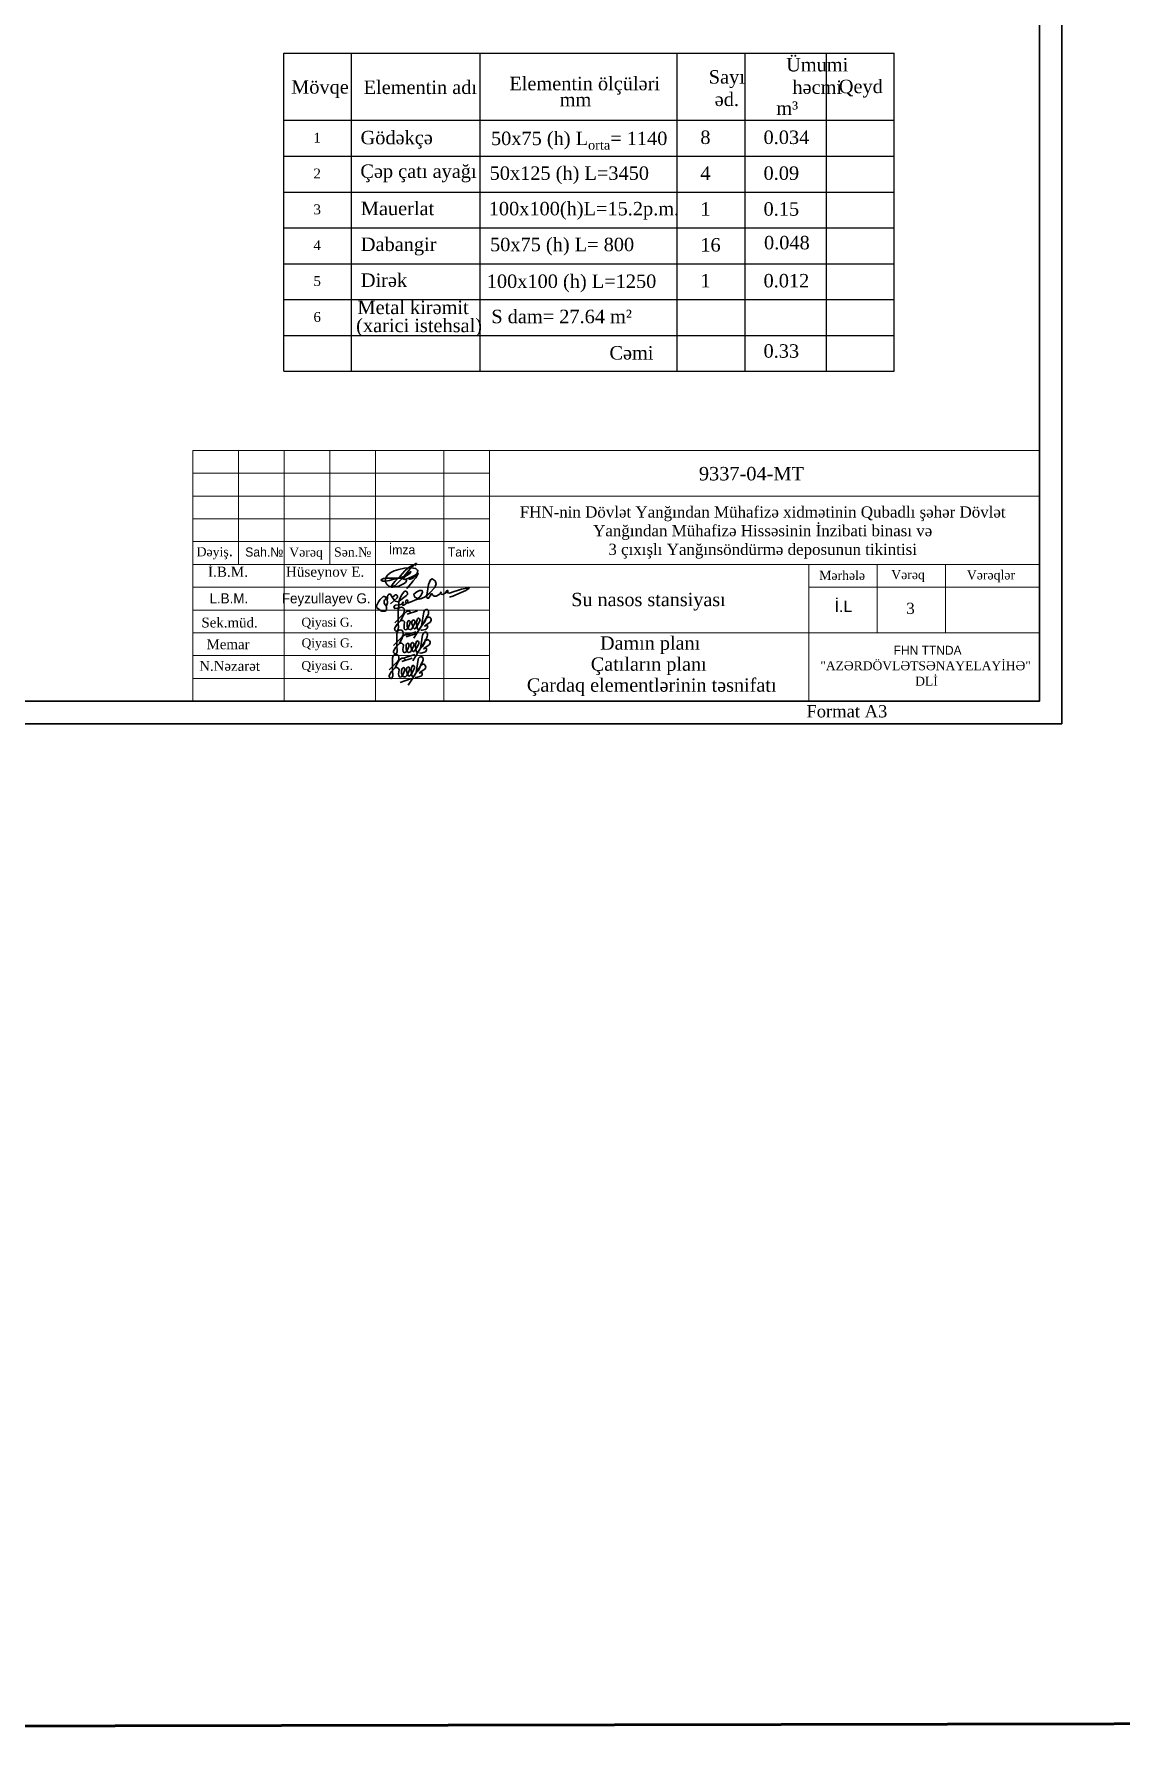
# Model space of a CAD drawing. Header units: millimetres. Extents: x 120281 to 1416367021, y -641565767 to 918373.
# Drawn here: x 561033 to 585265, y 770276 to 808248 of the extents above; entities that cross this region are included whole.
import ezdxf

# ---------------------------------------------------------------- set-up
doc = ezdxf.new("R2010")
doc.units = ezdxf.units.MM
for name, color, linetype, lineweight in [('0_Ном._пера__1', 7, 'Continuous', 35), ('перегородка', 130, 'Continuous', 20), ('перегородка_Ном._пера__1', 7, 'Continuous', 15), ('размер', 90, 'Continuous', 40), ('размер2', 210, 'Continuous', 15), ('размер_Ном._пера__1', 7, 'Continuous', 15)]:
    doc.layers.add(name, color=color, linetype=linetype, lineweight=lineweight)
doc.layers.add('ramka-1', color=7, linetype='Continuous')
doc.styles.get("Standard").update_dxf_attribs({"font": 'arial.ttf'})
doc.styles.add('Times New  Roman', font='times.ttf')
doc.styles.add('Times New Roman', font='times.ttf', dxfattribs={"height": 300})
doc.styles.add('СГЕНЕРИР_СТИЛЬ_2', font='AZLTM.TTF')

msp = doc.modelspace()

# ---------------------------------------------------------------- linework, layer by layer
at = {"color": 244, "lineweight": 53, "true_color": 0x991b1e}
msp.add_lwpolyline([(440324.24024, 839676.9733), (681637.27816, 840160.38253), (681637.27816, 770759.40315), (440324.24024, 770275.99392)], close=True, dxfattribs=at)
at = {"layer": 'ramka-1', "color": 0, "linetype": 'Continuous', "lineweight": 25}
for p, q in [((566599.71801, 800728.23795), (566599.71793, 807824.45428)), ((566599.71794, 807824.45428), (580212.21794, 807824.45439)), ((568112.21782, 800728.23797), (568112.21793, 807824.4543)), ((570978.65015, 800728.238), (570978.65025, 807824.45432)), ((575372.21783, 800728.23805), (575372.21793, 807824.45436)), ((576884.71782, 800728.23806), (576884.71793, 807824.45437)), ((578699.71782, 800728.23808), (578699.71793, 807824.45438)), ((580212.21783, 800728.2381), (580212.21794, 807824.45439)), ((566599.71789, 806324.73795), (580212.21794, 806324.7381)), ((566599.71791, 801527.73795), (580212.21798, 801527.7381)), ((566599.7178, 800728.23795), (580212.21787, 800728.2381))]:
    msp.add_line(p, q, dxfattribs=at)
at = {"layer": 'ramka-1', "color": 1, "linetype": 'Continuous', "lineweight": 25}
for p, q in [((566599.71786, 805525.23795), (580212.21794, 805525.2381)), ((566599.71785, 804725.73795), (580212.21792, 804725.7381)), ((566599.71784, 803926.23795), (580212.21791, 803926.2381)), ((566599.71789, 803126.73795), (580212.21796, 803126.7381)), ((566599.7179, 802327.23795), (580212.21797, 802327.2381))]:
    msp.add_line(p, q, dxfattribs=at)
at = {"layer": 'размер2', "color": 0, "lineweight": 30}
for p, q in [((569074.31655, 795122.60658), (569264.41915, 795312.70918)), ((569125.64665, 795085.71736), (569206.36705, 795166.43776)), ((569148.34927, 795388.41886), (569148.34927, 795224.45555)), ((569148.34927, 795224.45555), (569148.34927, 795068.05977)), ((569148.34927, 795108.41997), (569206.36705, 795166.43776)), ((569206.36705, 795166.43776), (569266.90735, 795290.04087)), ((569352.15017, 795310.48507), (569584.22132, 795386.16045)), ((569418.2581, 795358.14871), (569425.82564, 795330.40107)), ((569491.41097, 795189.14037), (569466.18584, 795163.91525)), ((569607.44654, 795100.85243), (569635.19418, 795163.91525)), ((569667.98684, 795045.35716), (569774.18368, 795221.0474)), ((569720.9596, 795353.10368), (569673.65357, 795062.35735)), ((569715.91458, 795100.85243), (569751.22975, 795153.8252)), ((569751.22975, 795153.8252), (569786.54493, 795257.24821)), ((569867.26533, 795136.16761), (569766.36483, 795070.58228)), ((569774.18368, 795221.0474), (569804.20252, 795239.59062)), ((569049.95493, 794616.25051), (569240.05752, 794806.35311)), ((569077.71892, 795007.51947), (569125.64665, 795085.71736)), ((569123.98764, 794882.06279), (569123.98764, 794718.09948)), ((569182.00543, 794660.08169), (569242.54573, 794783.6848)), ((569284.56494, 795078.14982), (569282.04243, 795032.7446)), ((569282.04243, 795032.7446), (569284.56494, 794987.33937)), ((569292.13248, 795123.55505), (569284.56494, 795078.14982)), ((569284.56494, 794987.33937), (569309.79007, 794959.59173)), ((569309.79007, 794959.59173), (569347.62775, 794969.68178)), ((569317.3576, 794843.55616), (569549.42875, 794919.23153)), ((569327.78855, 794804.129), (569559.8597, 794879.80438)), ((569347.62775, 794969.68178), (569380.42042, 795022.65455)), ((569350.15027, 795110.94248), (569350.15027, 795047.87967)), ((569350.15027, 795047.87967), (569365.47556, 794998.51286)), ((569380.42042, 795022.65455), (569410.69057, 795100.85243)), ((569393.89648, 794851.79264), (569401.46402, 794824.045)), ((569458.6183, 794987.33937), (569493.93348, 795050.40218)), ((569463.66333, 795078.14982), (569479.56653, 795024.74691)), ((569479.56653, 795024.74691), (569504.02353, 794989.86188)), ((569493.93348, 795050.40218), (569524.20363, 795121.03253)), ((569498.9785, 794777.97083), (569584.74393, 794914.18651)), ((569531.77117, 794989.86188), (569567.08634, 795035.26711)), ((569567.08634, 795035.26711), (569607.44654, 795100.85243)), ((569584.74393, 794914.18651), (569667.98684, 795045.35716)), ((569622.27063, 794977.79217), (569667.98684, 795045.35716)), ((569696.59798, 794846.74762), (569649.29195, 794556.00128)), ((569683.12192, 794952.0242), (569652.85177, 794954.54671)), ((569667.98684, 795045.35716), (569715.91458, 795100.85243)), ((569758.79729, 794972.2043), (569683.12192, 794952.0242)), ((569726.86813, 794647.46913), (569762.1833, 794750.89214)), ((569766.36483, 795070.58228), (569738.61719, 795047.87967)), ((569738.61719, 795047.87967), (569801.68, 795060.49223)), ((569053.35729, 794501.1634), (569101.28503, 794579.36129)), ((569101.28503, 794579.36129), (569182.00543, 794660.08169)), ((569123.98764, 794718.09948), (569123.98764, 794561.7037)), ((569123.98764, 794602.0639), (569182.00543, 794660.08169)), ((569260.20332, 794571.79375), (569257.6808, 794526.38853)), ((569257.6808, 794526.38853), (569260.20332, 794480.9833)), ((569267.77085, 794617.19898), (569260.20332, 794571.79375)), ((569260.20332, 794480.9833), (569285.42844, 794453.23567)), ((569285.42844, 794453.23567), (569323.26613, 794463.32572)), ((569292.99598, 794337.20009), (569525.06713, 794412.87547)), ((569323.26613, 794463.32572), (569356.05879, 794516.29848)), ((569325.78864, 794604.58642), (569325.78864, 794541.5236)), ((569325.78864, 794541.5236), (569341.11394, 794492.15679)), ((569356.05879, 794516.29848), (569386.32894, 794594.49637)), ((569434.25668, 794480.9833), (569469.57185, 794544.04612)), ((569439.3017, 794571.79375), (569455.2049, 794518.39084)), ((569467.04934, 794682.7843), (569441.82422, 794657.55918)), ((569455.2049, 794518.39084), (569479.6619, 794483.50582)), ((569469.57185, 794544.04612), (569499.842, 794614.67647)), ((569474.61688, 794271.61477), (569560.3823, 794407.83044)), ((569507.40954, 794483.50582), (569542.72472, 794528.91104)), ((569542.72472, 794528.91104), (569583.08492, 794594.49637)), ((569560.3823, 794407.83044), (569643.62522, 794539.00109)), ((569583.08492, 794594.49637), (569610.83255, 794657.55918)), ((569597.909, 794471.4361), (569643.62522, 794539.00109)), ((569658.76029, 794445.66813), (569628.49014, 794448.19064)), ((569643.62522, 794539.00109), (569749.82205, 794714.69133)), ((569643.62522, 794539.00109), (569691.55295, 794594.49637)), ((569734.43567, 794465.84823), (569658.76029, 794445.66813)), ((569691.55295, 794594.49637), (569726.86813, 794647.46913)), ((569742.0032, 794564.22622), (569714.25557, 794541.5236)), ((569714.25557, 794541.5236), (569777.31838, 794554.13617)), ((569842.9037, 794629.81154), (569742.0032, 794564.22622)), ((569749.82205, 794714.69133), (569779.84089, 794733.23455)), ((568952.52149, 794070.94779), (569142.62408, 794261.05039)), ((568955.92385, 793955.86068), (569003.85159, 794034.05857)), ((569003.85159, 794034.05857), (569084.57199, 794114.77897)), ((569026.5542, 794336.76007), (569026.5542, 794172.79676)), ((569026.5542, 794172.79676), (569026.5542, 794016.40098)), ((569026.5542, 794056.76118), (569084.57199, 794114.77897)), ((569084.57199, 794114.77897), (569145.11229, 794238.38208)), ((569162.76988, 794026.49103), (569160.24736, 793981.08581)), ((569170.33741, 794071.89626), (569162.76988, 794026.49103)), ((569228.3552, 794059.28369), (569228.3552, 793996.22088)), ((569228.3552, 793996.22088), (569243.6805, 793946.85407)), ((569230.35511, 794258.82628), (569462.42626, 794334.50165)), ((569258.62535, 793970.99576), (569288.8955, 794049.19364)), ((569296.46304, 794306.48992), (569304.03057, 794278.74228)), ((569336.82324, 793935.68058), (569372.13841, 793998.74339)), ((569341.86826, 794026.49103), (569357.77146, 793973.08812)), ((569369.6159, 794137.48158), (569344.39077, 794112.25646)), ((569372.13841, 793998.74339), (569402.40856, 794069.37374)), ((569445.29127, 793983.60832), (569485.65147, 794049.19364)), ((569462.94886, 793862.52772), (569546.19177, 793993.69837)), ((569485.65147, 794049.19364), (569513.39911, 794112.25646)), ((569500.47556, 793926.13338), (569546.19177, 793993.69837)), ((569546.19177, 793993.69837), (569652.38861, 794169.38861)), ((569546.19177, 793993.69837), (569594.11951, 794049.19364)), ((569599.16454, 794301.44489), (569551.8585, 794010.69856)), ((569594.11951, 794049.19364), (569629.43469, 794102.16641)), ((569644.56976, 794018.92349), (569616.82212, 793996.22088)), ((569616.82212, 793996.22088), (569679.88494, 794008.83344)), ((569629.43469, 794102.16641), (569664.74986, 794205.58942)), ((569745.47026, 794084.50882), (569644.56976, 794018.92349)), ((569652.38861, 794169.38861), (569682.40745, 794187.93183)), ((569160.24736, 793981.08581), (569162.76988, 793935.68058)), ((569162.76988, 793935.68058), (569187.995, 793907.93294)), ((569187.995, 793907.93294), (569225.83269, 793918.02299)), ((569195.56254, 793791.89737), (569427.63369, 793867.57274)), ((569225.83269, 793918.02299), (569258.62535, 793970.99576)), ((569357.77146, 793973.08812), (569382.22846, 793938.20309)), ((569377.18344, 793726.31204), (569462.94886, 793862.52772)), ((569409.9761, 793938.20309), (569445.29127, 793983.60832)), ((569561.32685, 793900.36541), (569531.0567, 793902.88792)), ((569637.00222, 793920.54551), (569561.32685, 793900.36541))]:
    msp.add_line(p, q, dxfattribs=at)
for points in [[(541946.3337, 822570.10421), (583946.3337, 822570.10421), (583946.3337, 792870.10421), (541946.3337, 792870.10421)], [(543946.3337, 822070.10421), (583446.3337, 822070.10421), (583446.3337, 793370.10421), (543946.3337, 793370.10421)]]:
    msp.add_lwpolyline(points, close=True, dxfattribs=at)
for points in [[(569387.67215, 796108.4741), (569398.76332, 796093.76699), (569415.05566, 796090.48001), (569460.48763, 796107.70353), (569501.71477, 796133.18149), (569538.35406, 796167.54207), (569566.49073, 796206.19993), (569582.95527, 796249.62452), (569586.02684, 796270.79606), (569582.00293, 796292.35452), (569569.18592, 796310.8862), (569543.9843, 796327.17409), (569527.85463, 796333.95075), (569494.25246, 796338.95067), (569423.82635, 796343.553), (569371.49974, 796341.98616), (569294.36074, 796335.1298), (569162.53192, 796311.56271), (569062.37982, 796280.50587), (569018.50521, 796259.70274), (568985.45661, 796239.89663), (568954.07948, 796218.67523), (568921.68818, 796187.62013), (568893.55857, 796151.00008), (568873.93905, 796115.51509), (568868.46152, 796095.3458), (568865.98377, 796073.18269), (568868.79432, 796030.76841), (568880.27224, 796003.32514), (568894.78023, 795975.96658), (568916.67126, 795957.08477), (568944.31993, 795939.53226), (568984.64618, 795922.07772), (569008.27094, 795916.14937), (569037.61848, 795917.06801), (569070.74841, 795918.73261), (569116.56962, 795925.73572), (569164.63952, 795938.59337), (569213.36963, 795957.53897), (569242.97611, 795971.45309), (569286.78308, 795996.19683), (569316.06131, 796020.33788), (569331.0851, 796039.89076), (569337.41663, 796050.29385), (569339.68732, 796056.91243), (569338.60052, 796062.53856), (569329.58998, 796074.44753), (569312.85447, 796085.86571), (569287.26734, 796095.29834), (569238.80737, 796104.44834), (569151.77189, 796111.96335), (569066.18339, 796114.79003), (568967.20896, 796114.5368), (568880.3988, 796112.59501), (568838.21434, 796108.41618), (568822.7038, 796104.99682), (568806.35171, 796099.24745), (568792.57779, 796092.39262), (568783.79963, 796086.49475), (568773.63577, 796079.66585), (568769.49954, 796075.43497), (568766.95083, 796071.01423), (568766.79854, 796068.53224), (568768.93021, 796065.31646), (568777.78389, 796059.7992), (568792.09104, 796054.03807), (568808.35391, 796050.43734), (568827.42443, 796049.46339), (568860.00122, 796049.46339), (568916.30734, 796056.41098), (568955.9406, 796063.553), (568998.88278, 796074.55335), (569092.77722, 796096.60629), (569210.79976, 796130.15384), (569360.98993, 796184.11542), (569368.80247, 796190.53826), (569386.06944, 796204.73376), (569415.61577, 796229.02437), (569426.78214, 796247.14187), (569432.829, 796259.56186), (569432.99665, 796261.71268), (569430.43258, 796261.16354), (569409.97815, 796250.07349), (569389.70672, 796234.22913), (569359.20766, 796205.12496), (569318.30212, 796159.41805), (569269.23049, 796108.94224), (569268.79063, 796105.15577), (569270.81483, 796100.88811), (569279.28093, 796093.37136), (569298.79505, 796088.835), (569340.52637, 796102.49806), (569438.92234, 796137.86699), (569516.63357, 796177.65208), (569558.93879, 796200.94352), (569593.71987, 796217.46113), (569598.16746, 796218.33861), (569600.2456, 796216.72604), (569600.52113, 796212.4427), (569592.61357, 796202.37079), (569542.93195, 796120.00943), (569487.92799, 796053.94662), (569434.74821, 795987.40305), (569341.32186, 795881.20089)], [(569069.8081, 795953.3878), (569050.02591, 795936.01143), (569026.40572, 795920.63869), (569005.39524, 795912.22333), (568998.78319, 795913.09167), (568993.29114, 795916.87139), (568992.17032, 795925.74748), (568997.59349, 795938.91192), (569006.22641, 795954.52003), (569036.72381, 795992.62179), (569086.96605, 796049.76235), (569137.017, 796101.88861), (569191.84791, 796157.94461), (569301.70562, 796280.34017), (569356.20415, 796328.66843), (569390.53873, 796356.44766), (569430.71227, 796382.98862), (569458.07503, 796391.56619), (569474.88026, 796390.10408), (569478.64565, 796381.32728), (569476.0654, 796368.08228)], [(569046.78629, 795903.78664), (569067.28636, 795934.82171), (569106.77895, 795974.59483), (569153.65375, 796015.18228), (569231.49321, 796099.29405), (569310.81533, 796196.64167), (569410.42714, 796314.22717), (569484.28958, 796399.31244), (569522.22605, 796427.72943), (569544.79887, 796439.34162), (569553.35502, 796441.06458), (569557.05609, 796439.28544), (569558.22712, 796434.83727), (569556.36144, 796428.00683), (569545.86907, 796415.04815), (569524.80713, 796396.23863)]]:
    msp.add_lwpolyline(points, dxfattribs=at)
for points in [[(569006.56349, 795698.70263), (569084.28934, 795600.8509), (569149.58209, 795585.79306), (569340.01154, 795729.24382, 1.2496403785), (569267.19816, 795797.49123, 0.0792582279), (569162.97542, 795578.26416), (569162.97542, 795484.57094), (569152.93037, 795449.436), (569075.08139, 795436.05124), (569055.82849, 795475.36893), (569086.80063, 795515.52318), (569211.52636, 795526.39826), (569239.81077, 795533.65995), (569266.73938, 795575.66779), (569257.02555, 795581.89472), (569238.38219, 795552.81163), (569253.60342, 795515.28148), (569276.91966, 795515.28148), (569355.50196, 795571.72698), (569365.48042, 795611.61517), (569350.7753, 795632.08408), (569323.71173, 795612.64127), (569317.68878, 795578.02511), (569333.60599, 795555.99915), (569379.13516, 795567.01213), (569595.19856, 795652.45446), (569665.74893, 795732.19221), (569690.1056, 795801.01847), (569684.89099, 795842.32344), (569629.86508, 795842.32344), (569564.95437, 795811.70005), (569501.28052, 795759.02866), (569514.98087, 795697.94309), (569563.45932, 795665.29391), (569622.36797, 795650.22805), (569669.55883, 795663.70245), (569749.69219, 795699.23921), (569847.44477, 795778.40149), (569964.57931, 795904.72424), (569995.75899, 795988.93942), (569977.21969, 796054.62726), (569911.48954, 796100.94563), (569874.41094, 796080.734), (569827.22008, 795976.30716), (569797.72579, 795781.7701), (569785.10431, 795698.52196), (569802.78196, 795666.39529), (569828.90547, 795666.39529), (569864.29859, 795721.9773), (569895.21785, 795770.53348), (569921.60188, 795737.97821), (569954.46696, 795716.08226), (569999.12978, 795716.08226), (570062.05193, 795748.33612), (570107.44439, 795781.03985), (570101.11058, 795803.194), (570087.91511, 795785.25971), (570110.6113, 795757.83078), (570150.19778, 795751.50101), (570185.03385, 795772.60019), (570259.98423, 795816.90848), (570259.98423, 795836.42522), (570240.9827, 795836.42522), (570210.3692, 795804.77644), (570292.70906, 795782.09482), (570399.72892, 795820.32735), (570472.18308, 795843.4668), (570564.33086, 795866.22429), (570678.29216, 795894.369), (570736.44595, 795894.369), (570704.14124, 795872.04594), (570656.83487, 795839.35651), (570554.2687, 795794.77638), (570366.28269, 795710.49853), (570294.294, 795691.03181)], [(568882.83597, 795497.7752, 0.2027102337), (568910.26088, 795587.87626, -0.0832167747), (568922.30891, 795739.28988, -0.5409747277), (568985.5311, 795750.16538), (569006.56349, 795698.70263)], [(569017.26164, 795685.23436), (569065.86753, 795727.58183, -1.0345011644), (569129.40023, 795676.57131), (568978.44219, 795540.90504)]]:
    msp.add_lwpolyline(points, format="xyb", dxfattribs=at)
msp.add_lwpolyline([(568837.76559, 795590.52794, -0.3006337272), (568873.89714, 795647.26957, 0.2802498133), (568872.21793, 795694.01308, 0.2687793642), (568816.53121, 795704.13144, 0.1221920669), (568666.00251, 795500.03531), (568669.24084, 795464.43597, 0.0999903221), (568787.61403, 795380.65379, 0.2003981025), (568874.06902, 795387.57372, 0.312913754), (568876.69349, 795508.32788, -0.2937938278)], format="xyb", close=True, dxfattribs=at)
for centre, radius, start, end in [((569221.46459, 795392.6635), 73.23843, 34.194780316, 183.322520404), ((569235.07806, 795114.56781), 59.28586, 48.354248895, 118.965367601), ((569152.9991, 795390.7614), 136.03888, 324.987904267, 18.454224902), ((569429.22413, 795217.27329), 177.88158, 114.14697886, 155.853021137), ((569259.7409, 795129.43124), 32.92027, 349.717727088, 63.412375255), ((569463.99215, 795092.73664), 115.28846, 129.596168368, 170.91406904), ((569377.79342, 795341.30284), 43.8312, 22.60247535, 119.130238232), ((569356.38479, 795130.1587), 61.70879, 331.646355483, 56.426131452), ((569552.99624, 795118.44219), 97.99921, 152.353537357, 204.277094013), ((569477.81118, 795140.64388), 50.3673, 337.084908029, 74.334999536), ((569779.28822, 795109.32789), 219.85391, 153.682806812, 198.19180209), ((569605.07615, 795197.30674), 24.74717, 35.97203851, 157.447635113), ((569597.32115, 795180.96796), 41.53506, 335.759871783, 48.017444304), ((569791.03011, 795347.08235), 70.32874, 79.204877164, 175.088496233), ((569688.94384, 795358.81299), 140.85942, 313.859883331, 355.412611437), ((569748.09195, 795356.68314), 81.77203, 353.585205985, 46.671298362), ((569832.16645, 795197.71728), 50.35234, 32.074619035, 123.735866803), ((569817.8137, 795184.87461), 69.41063, 315.434635632, 34.767179446), ((569126.2698, 794982.85077), 54.45854, 153.06487867, 228.706175428), ((569111.43788, 794955.49377), 25.08672, 212.718356066, 320.12897518), ((569197.10297, 794886.30743), 73.23843, 34.194780316, 183.322520404), ((569066.05571, 794987.39507), 80.4998, 323.411127117, 342.220388169), ((569012.08943, 795022.58597), 143.64752, 335.411259858, 18.455329051), ((569128.63747, 794884.40533), 136.03888, 324.987904267, 18.454224902), ((569404.8625, 794710.91722), 177.88158, 114.14697886, 155.853021137), ((569353.43179, 794834.94677), 43.8312, 22.60247535, 119.130238232), ((569411.53642, 795016.48862), 49.44422, 201.318764054, 266.093723159), ((569420.84511, 795008.61949), 43.35501, 252.998230414, 330.604588558), ((569517.89735, 794998.98649), 16.60546, 213.332324679, 326.667675321), ((569700.80348, 795039.47756), 130.38578, 179.467332581, 213.686515824), ((569594.88786, 794992.78328), 25.75321, 264.258427949, 347.796318817), ((569766.66848, 794840.72628), 70.32874, 79.204877164, 175.088496233), ((569743.69664, 795035.95831), 65.51797, 283.325394517, 8.844728131), ((569664.58221, 794852.45692), 140.85942, 313.859883331, 355.412611437), ((569723.73033, 794850.32707), 81.77203, 353.585205985, 46.671298362), ((569783.22608, 795043.06279), 25.38372, 6.717842674, 43.364629535), ((569099.66953, 794341.00471), 73.23843, 34.194780316, 183.322520404), ((569101.90817, 794476.4947), 54.45854, 153.06487867, 228.706175428), ((569087.07626, 794449.1377), 25.08672, 212.718356066, 320.12897518), ((569041.69408, 794481.039), 80.4998, 323.411127117, 342.220388169), ((568987.7278, 794516.2299), 143.64752, 335.411259858, 18.455329051), ((569031.20403, 794339.10261), 136.03888, 324.987904267, 18.454224902), ((569210.71644, 794608.21174), 59.28586, 48.354248895, 118.965367601), ((569235.37928, 794623.07517), 32.92027, 349.717727088, 63.412375254), ((569439.63053, 794586.38057), 115.28846, 129.596168368, 170.91406904), ((569387.1748, 794510.13255), 49.44422, 201.318764054, 266.093723159), ((569332.02316, 794623.80263), 61.70879, 331.646355483, 56.426131452), ((569396.48349, 794502.26342), 43.35501, 252.998230414, 330.604588558), ((569528.63462, 794612.08612), 97.99921, 152.353537357, 204.277094013), ((569453.44955, 794634.28781), 50.3673, 337.084908029, 74.334999536), ((569493.53572, 794492.63042), 16.60546, 213.332324679, 326.667675321), ((569754.9266, 794602.97182), 219.85391, 153.682806812, 198.19180209), ((569676.44185, 794533.1215), 130.38578, 179.467332581, 213.686515824), ((569580.71453, 794690.95067), 24.74717, 35.97203851, 157.447635113), ((569570.52624, 794486.42721), 25.75321, 264.258427949, 347.796318817), ((569572.95952, 794674.61189), 41.53506, 335.759871783, 48.017444304), ((569719.33502, 794529.60225), 65.51797, 283.325394517, 8.844728131), ((569758.86445, 794536.70672), 25.38372, 6.717842674, 43.364629535), ((569807.80482, 794691.36122), 50.35234, 32.074619035, 123.735866803), ((569793.45207, 794678.51854), 69.41063, 315.434635632, 34.767179446), ((568890.29436, 793970.92718), 143.64752, 335.411259858, 18.455329051), ((569113.283, 794062.90902), 59.28586, 48.354248895, 118.965367601), ((569307.42906, 794165.6145), 177.88158, 114.14697886, 155.853021137), ((569137.94583, 794077.77245), 32.92027, 349.717727088, 63.412375254), ((569342.19709, 794041.07785), 115.28846, 129.596168368, 170.91406904), ((569255.99835, 794289.64404), 43.8312, 22.60247535, 119.130238232), ((569234.58972, 794078.49991), 61.70879, 331.646355483, 56.426131452), ((569431.20118, 794066.7834), 97.99921, 152.353537357, 204.277094013), ((569356.01611, 794088.98508), 50.3673, 337.084908029, 74.334999536), ((569657.49316, 794057.6691), 219.85391, 153.682806812, 198.19180209), ((569483.28109, 794145.64795), 24.74717, 35.97203851, 157.447635113), ((569475.52608, 794129.30916), 41.53506, 335.759871783, 48.017444304), ((569669.23504, 794295.42356), 70.32874, 79.204877164, 175.088496233), ((569621.90157, 793984.29952), 65.51797, 283.325394517, 8.844728131), ((569567.14877, 794307.1542), 140.85942, 313.859883331, 355.412611437), ((569661.43101, 793991.404), 25.38372, 6.717842674, 43.364629535), ((569626.29689, 794305.02435), 81.77203, 353.585205985, 46.671298362), ((569710.37138, 794146.05849), 50.35234, 32.074619035, 123.735866803), ((569696.01863, 794133.21582), 69.41063, 315.434635632, 34.767179446), ((569004.47473, 793931.19198), 54.45854, 153.06487867, 228.706175428), ((568989.64282, 793903.83498), 25.08672, 212.718356066, 320.12897518), ((568944.26064, 793935.73628), 80.4998, 323.411127117, 342.220388169), ((569289.74135, 793964.82983), 49.44422, 201.318764054, 266.093723159), ((569299.05005, 793956.96069), 43.35501, 252.998230414, 330.604588558), ((569396.10228, 793947.3277), 16.60546, 213.332324679, 326.667675321), ((569579.00841, 793987.81877), 130.38578, 179.467332581, 213.686515824), ((569473.09279, 793941.12449), 25.75321, 264.258427949, 347.796318817)]:
    msp.add_arc(centre, radius, start, end, dxfattribs=at)
at = {"layer": 'размер_Ном._пера__1', "color": 0, "linetype": 'Continuous'}
for p, q in [((564574.92211, 798964.13108), (583446.3337, 798964.13108)), ((564574.92211, 793370.10362), (564574.92211, 798964.13108)), ((565592.01801, 796421.39133), (565592.01801, 798964.13108)), ((566609.11392, 793370.10362), (566609.11392, 798964.13108)), ((567626.20982, 796421.39133), (567626.20982, 798964.13108)), ((568643.30572, 793370.10362), (568643.30572, 798964.13108)), ((570168.94958, 793370.10362), (570168.94958, 798964.13108)), ((571186.04548, 798964.13108), (571186.04548, 793370.10362)), ((564574.92211, 798455.58313), (571186.04548, 798455.58313)), ((564574.92211, 797947.03518), (583446.3337, 797947.03518)), ((564574.92211, 797438.48723), (571186.04548, 797438.48723)), ((564574.92211, 796929.93928), (571186.04548, 796929.93928)), ((564574.92211, 796421.39133), (583446.3337, 796421.39133)), ((578305.7168, 796421.39133), (578305.7168, 793370.10362)), ((579831.36065, 796421.39133), (579831.36065, 794895.74747)), ((581357.00451, 796421.39133), (581357.00451, 794895.74747)), ((564574.92211, 795912.84338), (571186.04548, 795912.84338)), ((578305.7168, 795912.84338), (583446.3337, 795912.84338)), ((564574.92211, 795404.29542), (571186.04548, 795404.29542)), ((564574.92211, 794895.74747), (583446.3337, 794895.74747)), ((564574.92211, 794387.19952), (571186.04548, 794387.19952)), ((564574.92211, 793878.65157), (571186.04548, 793878.65157))]:
    msp.add_line(p, q, dxfattribs=at)

# ---------------------------------------------------------------- texts
at = {"color": 0, "attachment_point": 5, "style": 'Times New  Roman'}
for s, width, heights, insert, char_height in [('{\\fTimes New Roman|b0|i0|c238|p18;Sek.müd.}', 1828.3507812, [396.27421], (565391.84076, 795122.85848), 219.7635705), ('{\\fTimes New Roman|b0|i0|c238|p18;Qiyasi G.}', 5536.6243382, [0], (567568.32083, 795101.17261), 198.4166603), ('{\\fTimes New Roman|b0|i0|c238|p18;  }{\\fTimes New Roman|b0|i0|c238|p18;Memar}', 1828.3507812, [396.27421], (565275.00529, 794639.56088), 219.7635705), ('{\\fTimes New Roman|b0|i0|c238|p18;Qiyasi G.}', 5536.6243382, [0], (567571.4437, 794638.90012), 198.4166603), ('{\\fTimes New Roman|b0|i0|c238|p18;N.Nəzarət}', 1828.3507812, [396.27421], (565391.84076, 794156.26328), 219.7635705), ('{\\fTimes New Roman|b0|i0|c238|p18;Qiyasi G.}', 5536.6243382, [0], (567568.32083, 794134.57742), 198.4166603)]:
    msp.add_mtext_dynamic_manual_height_columns(s, width=width, gutter_width=1, heights=heights, dxfattribs=dict(at, insert=insert, char_height=char_height))
at = {"layer": '0_Ном._пера__1', "color": 0, "linetype": 'Continuous', "attachment_point": 1, "style": 'Times New  Roman'}
for s, insert, char_height in [('9337-04-MT', (575855.71708, 798595.05905), 300), ('Mərhələ', (578536.68368, 796279.22159), 203.419181), ('Vərəq', (580143.06431, 796296.48434), 203.419181), ('Vərəqlər', (581828.99556, 796288.74971), 203.419181), ('{\\fTimes New Roman|b0|i0|c238|p18;3}', (580479.58974, 795565.85536), 250)]:
    msp.add_mtext(s, dxfattribs=dict(at, insert=insert, char_height=char_height))
at = {"layer": '0_Ном._пера__1', "color": 0, "linetype": 'Continuous', "insert": (578880.89402, 795614.29091), "char_height": 254.2739757, "width": 551.2594742, "attachment_point": 1, "style": 'СГЕНЕРИР_СТИЛЬ_2'}
msp.add_mtext('{\\fArial|b0|i0|c238|p34;İ\\fArial|b0|i0|c0|p34;.L}', dxfattribs=at)
at = {"layer": '0_Ном._пера__1', "color": 0, "linetype": 'Continuous', "insert": (578562.49837, 794606.55449), "char_height": 200, "width": 5066.5513294, "attachment_point": 1, "line_spacing_factor": 1.032836, "style": 'Times New  Roman'}
msp.add_mtext('{\\fAzL Times|b0|i0|c204|p18;                      FHN TTNDA}\\P"AZƏRDÖVLƏT{\\fTimes New Roman|b0|i0|c238|p18;S}Ə{\\fTimes New Roman|b0|i0|c238|p18;NAYE}LAYİHƏ"\\P                            DLİ', dxfattribs=at)
at = {"layer": 'перегородка', "color": 0}
for s, insert, char_height, width, attachment_point in [('\\pxqc;{\\fTimes New Roman|b0|i0|c0|p18;FHN\\fTimes New Roman|b0|i0|c238|p18;-nin Dövlət Yanğından Mühafizə xidmətinin \\fTimes New Roman|b0|i0|c0|p18;Qubadl\\fTimes New Roman|b0|i0|c238|p18;ı şəhər Dövlət Yanğından Mühafizə Hissəsinin İnzibati binası və \\P3 çıxışlı \\fTimes New Roman|b0|i0|c0|p18;Y\\fTimes New Roman|b0|i0|c238|p18;anğın\\fTimes New Roman|b0|i0|c0|p18;s\\fTimes New Roman|b0|i0|c238|p18;öndürmə deposunun tikintisi}', (571784.47274, 797716.11677), 250, 10985.8964139, 1), ('{\\fTimes New Roman|b0|i0|c238|p18;Çardaq elementlərinin təsnifatı}', (572020.59848, 793485.86127), 297.5005516, 10572.5513968, 7)]:
    msp.add_mtext(s, dxfattribs=dict(at, insert=insert, char_height=char_height, width=width, attachment_point=attachment_point))
at = {"layer": 'перегородка', "color": 0, "char_height": 297.5005516, "attachment_point": 1}
for s, insert in [('{\\fTimes New Roman|b0|i0|c238|p18;Su nasos stansiyası}', (573009.33821, 795788.1161)), ('{\\fTimes New Roman|b0|i0|c238|p18;Damın planı}', (573650.75675, 794817.11843)), ('{\\fTimes New Roman|b0|i0|c238|p18;Çatıların planı}', (573445.17147, 794348.22082))]:
    msp.add_mtext(s, dxfattribs=dict(at, insert=insert))
at = {"layer": 'перегородка_Ном._пера__1', "color": 0, "linetype": 'Continuous', "attachment_point": 1}
for s, insert, char_height, style in [('{\\fTimes New Roman|b0|i0|c204|p18;Dəyi\\fTimes New Roman|b0|i0|c0|p18;ş\\fTimes New Roman|b0|i0|c204|p18;\\H1.25x;.}', (564656.10026, 796857.03005), 203.4191806, 'СГЕНЕРИР_СТИЛЬ_2'), ('{Sah.№}', (565740.05725, 796799.61142), 203.419181, 'СГЕНЕРИР_СТИЛЬ_2'), ('{\\fTimes New Roman|b0|i0|c204|p18;Vərəq}', (566722.0131, 796796.41287), 203.4191806, 'СГЕНЕРИР_СТИЛЬ_2'), ('{\\fTimes New Roman|b0|i0|c204|p18;Sən.№}', (567721.47547, 796799.71843), 203.4191806, 'СГЕНЕРИР_СТИЛЬ_2'), ('{İmza}', (568943.02305, 796849.95826), 203.419181, 'СГЕНЕРИР_СТИЛЬ_2'), ('{Tarix}', (570257.53162, 796799.61142), 203.419181, 'СГЕНЕРИР_СТИЛЬ_2'), ('  İ.B.M.          Hüseynov E.', (564741.82246, 796370.65286), 223.7610987, 'Times New  Roman'), ('{  L.B.M.         Feyzullayev G.}', (564778.11606, 795776.60284), 223.7610987, 'СГЕНЕРИР_СТИЛЬ_2')]:
    msp.add_mtext(s, dxfattribs=dict(at, insert=insert, char_height=char_height, style=style))
at = {"layer": 'размер', "color": 0, "char_height": 300, "attachment_point": 1}
for s, insert, style in [('\\pxqc;{\\fTimes New Roman|b0|i0|c238|p18;Ümumi \\Phəcmi }', (577744.9381, 807714.27393), 'Times New  Roman'), ('{\\fTimes New Roman|b0|i0|c238|p18;Elementin ölçüləri\\P       }', (571629.53014, 807294.36481), 'Times New Roman'), ('\\pxqc;{\\fTimes New Roman|b0|i0|c238|p18;Sayı}\\P{\\fTimes New Roman|b0|i0|c238|p18;əd.\\P\\pq*; }', (576075.51055, 807443.11846), 'Times New  Roman'), ('{\\fTimes New Roman|b0|i0|c238|p18;Mövqe}', (566766.45451, 807219.02598), 'Times New  Roman'), ('{\\fTimes New Roman|b0|i0|c238|p18;Elementin adı}', (568380.47529, 807211.04433), 'Times New  Roman'), ('{\\fTimes New Roman|b0|i0|c238|p18;Qeyd}', (578975.19029, 807229.97561), 'Times New Roman'), ('{\\fTimes New Roman|b0|i0|c238|p18;mm}', (572752.58366, 806935.35848), 'Times New  Roman'), ('{\\fTimes New Roman|b0|i0|c238|p18;m³}', (577582.04853, 806745.78903), 'Times New  Roman'), ('G{\\fTimes New Roman|b0|i0|c238|p18;ödəkçə}', (568312.4179, 806089.89992), 'Times New  Roman'), ('\\A1;{\\fTimes New Roman|b0|i0|c238|p18;50x75 (h) L\\H0.7x;\\S^ orta;\\H1.42857x;= 1140}', (571220.1261, 806071.72569), 'Times New  Roman'), ('{\\fTimes New Roman|b0|i0|c238|p18;8}', (575887.40967, 806096.43106), 'Times New  Roman'), ('{\\fTimes New Roman|b0|i0|c238|p18;Çəp çatı ayağı}', (568307.74797, 805340.04176), 'Times New Roman'), ('{\\fTimes New Roman|b0|i0|c238|p18;50x125 (h) L=34}50', (571189.96194, 805296.93106), 'Times New Roman'), ('4', (575887.40961, 805296.93106), 'Times New  Roman'), ('{\\fTimes New Roman|b0|i0|c238|p18;Mauerlat}', (568318.93702, 804509.47897), 'Times New  Roman'), ('{\\fTimes New Roman|b0|i0|c238|p18;100x100(h)L=15.2p.m.}', (571169.97737, 804505.01695), 'Times New Roman'), ('1', (575887.4096, 804497.43106), 'Times New  Roman'), ('{\\fTimes New Roman|b0|i0|c238|p18;Dabangir}', (568318.93701, 803709.97897), 'Times New Roman'), ('{\\fTimes New Roman|b0|i0|c238|p18;50x75 (h) L= 800 }', (571198.93638, 803705.20914), 'Times New  Roman'), ('{\\fTimes New Roman|b0|i0|c238|p18;16}', (575887.40959, 803697.93106), 'Times New Roman'), ('{\\fTimes New Roman|b0|i0|c238|p18;Dirək}', (568318.93702, 802910.47897), 'Times New Roman'), ('{\\fTimes New Roman|b0|i0|c238|p18;100x100 (h) L=125}0{\\fTimes New Roman|b0|i0|c238|p18;  }', (571126.60186, 802886.11611), 'Times New  Roman'), ('1', (575887.40958, 802898.43106), 'Times New  Roman'), ('{\\fTimes New Roman|b0|i0|c238|p18;Metal kirəmit}', (568244.85832, 802303.62275), 'Times New Roman'), ('{\\fTimes New Roman|b0|i0|c238|p18;S dam= }27.64{\\fTimes New Roman|b0|i0|c238|p18; m²}', (571227.85744, 802100.62701), 'Times New Roman'), ('{\\fTimes New Roman|b0|i0|c238|p18;(xarici istehsal)}', (568214.38989, 801900.61079), 'Times New Roman'), ('{\\fTimes New Roman|b0|i0|c238|p18;Cəmi}', (573861.04784, 801289.39302), 'Times New Roman'), ('{\\fTimes New Roman|b0|i0|c238|p18;0.33}', (577297.16896, 801331.06668), 'Times New Roman')]:
    msp.add_mtext(s, dxfattribs=dict(at, insert=insert, style=style))
at = {"layer": 'размер', "color": 0, "char_height": 220, "attachment_point": 1, "style": 'Times New  Roman'}
for s, insert in [('1', (567262.64953, 806047.74653)), ('2', (567262.64954, 805248.24653)), ('3', (567262.6495, 804448.74653)), ('4', (567262.64949, 803649.24653)), ('5', (567262.64956, 802849.74653)), ('6', (567262.64957, 802050.24653))]:
    msp.add_mtext_dynamic_manual_height_columns(s, width=67.9648943, gutter_width=1000, heights=[0], dxfattribs=dict(at, insert=insert))
at = {"layer": 'размер', "color": 1, "char_height": 300, "attachment_point": 1}
for s, insert, style in [('0.0{\\fTimes New Roman|b0|i0|c238|p18;34}', (577297.16905, 806096.43103), 'Times New Roman'), ('0.0{\\fTimes New Roman|b0|i0|c238|p18;9}', (577297.169, 805296.93103), 'Times New Roman'), ('{\\fTimes New Roman|b0|i0|c238|p18;0.15}', (577297.16898, 804497.43103), 'Times New Roman'), ('{\\fTimes New Roman|b0|i0|c238|p18;0.048}', (577307.20115, 803747.29511), 'Times New Roman'), ('{\\fTimes New Roman|b0|i0|c238|p18;0.012}', (577297.16896, 802898.43103), 'Times New  Roman')]:
    msp.add_mtext(s, dxfattribs=dict(at, insert=insert, style=style))
at = {"layer": 'размер2', "color": 0, "lineweight": 30, "insert": (579154.50091, 793144.94407), "char_height": 273.651049, "attachment_point": 5, "style": 'Times New  Roman'}
msp.add_mtext_dynamic_manual_height_columns('Format A3', width=2621.5811642, gutter_width=1, heights=[0], dxfattribs=at)

doc.saveas('drawing.dxf')
